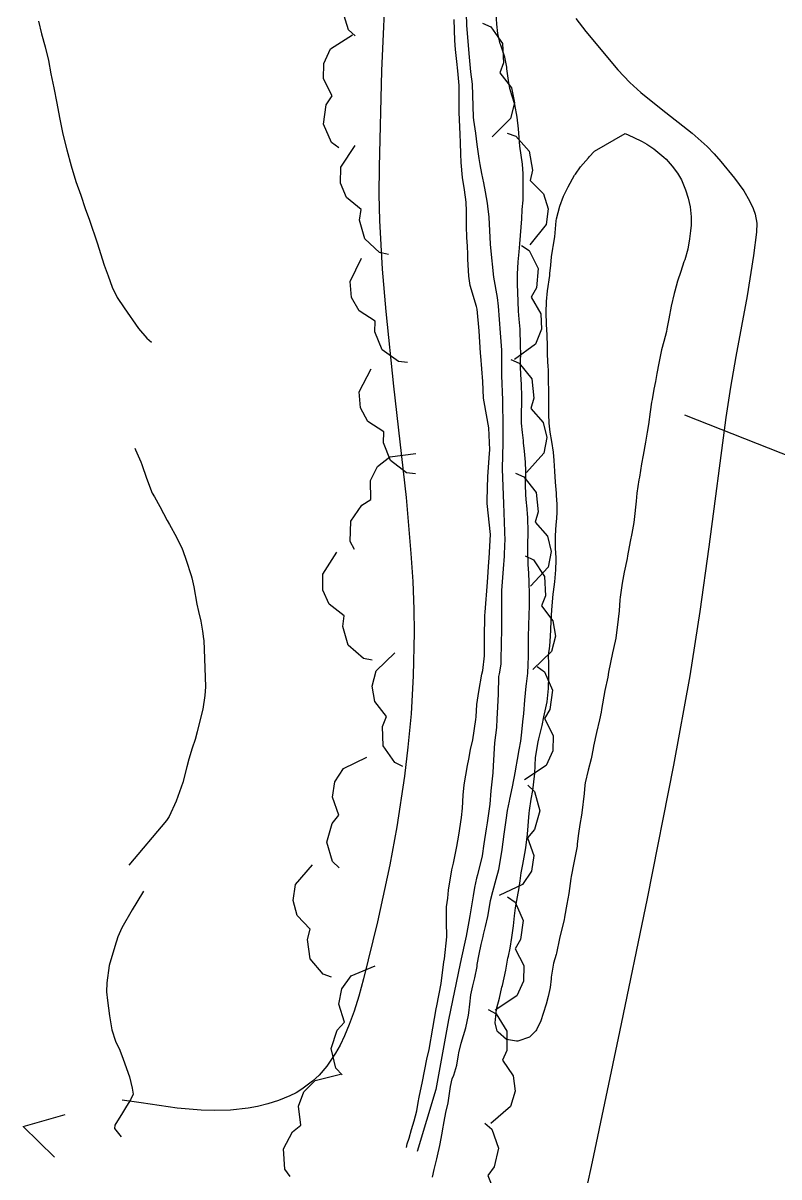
# Model space of a CAD drawing. Extents: x 483350 to 484165, y 4631134 to 4631561.
# Drawn here: x 483797.89 to 483827.61, y 4631445.56 to 4631490.96 of the extents above; entities that cross this region are included whole.
import ezdxf

# ---------------------------------------------------------------- set-up
doc = ezdxf.new("R2010")
doc.units = 0
doc.header["$MEASUREMENT"] = 0
doc.layers.add('1000_corbes', color=35, linetype='Continuous', plot=False)
doc.layers.add('1000_corbes mestres', color=37, linetype='Continuous', plot=False)
doc.layers.add('_POUM POLIGON', color=5, linetype='Continuous', lineweight=30)
doc.layers.add('camins', color=252, linetype='Continuous')
doc.layers.add('hidrografia', color=165, linetype='Continuous')
doc.layers.add('vegetació_ boscos', color=7, linetype='Continuous', true_color=0x8bb078)

msp = doc.modelspace()

# ---------------------------------------------------------------- linework, layer by layer
at = {"layer": '1000_corbes'}
for points in [[(483798.492, 4631491.038), (483798.609, 4631490.543), (483798.752, 4631490.031), (483798.88, 4631489.494), (483798.981, 4631488.973), (483799.093, 4631488.411), (483799.214, 4631487.807), (483799.325, 4631487.244), (483799.456, 4631486.599), (483799.603, 4631485.98), (483799.775, 4631485.344), (483799.963, 4631484.735), (483800.158, 4631484.192), (483800.326, 4631483.665), (483800.5, 4631483.204), (483800.798, 4631482.315), (483801.071, 4631481.442), (483801.235, 4631481.023), (483801.384, 4631480.578), (483801.59, 4631480.169), (483801.863, 4631479.754), (483802.425, 4631478.949), (483802.754, 4631478.569), (483802.941, 4631478.403)], [(483802.625, 4631456.81), (483802.582, 4631456.74), (483802.173, 4631456.076), (483802.173, 4631456.076), (483801.773, 4631455.371), (483801.619, 4631455.007), (483801.491, 4631454.628), (483801.276, 4631453.879), (483801.175, 4631453.201), (483801.17, 4631452.851), (483801.207, 4631452.511), (483801.287, 4631451.897), (483801.373, 4631451.35), (483801.522, 4631450.906), (483801.693, 4631450.554), (483801.822, 4631450.192), (483802.071, 4631449.509), (483802.179, 4631449.055), (483802.212, 4631448.823), (483802.111, 4631448.603), (483801.954, 4631448.347), (483801.796, 4631448.092), (483801.497, 4631447.606), (483801.497, 4631447.606), (483801.485, 4631447.473), (483801.75, 4631447.141)]]:
    msp.add_lwpolyline(points, dxfattribs=at)
at = {"layer": '1000_corbes', "flags": 128}
for points in [[(483815.316, 4631491.347), (483815.328, 4631490.879), (483815.419, 4631489.764), (483815.481, 4631489.049), (483815.545, 4631488.561), (483815.591, 4631487.259), (483815.605, 4631487.14), (483815.677, 4631486.628), (483815.731, 4631486.189), (483815.804, 4631485.63), (483815.853, 4631485.404), (483815.92, 4631485.047), (483815.994, 4631484.684), (483816.064, 4631484.323), (483816.134, 4631483.88), (483816.15, 4631483.761), (483816.208, 4631483.329), (483816.26, 4631482.26), (483816.264, 4631482.127), (483816.39, 4631480.961), (483816.525, 4631480.169), (483816.569, 4631479.82), (483816.645, 4631478.783), (483816.699, 4631478.091), (483816.699, 4631477.591), (483816.696, 4631477.098), (483816.74, 4631476.128), (483816.753, 4631475.058), (483816.751, 4631474.514), (483816.751, 4631474.403), (483816.738, 4631473.971), (483816.725, 4631473.415), (483816.778, 4631472.059), (483816.829, 4631470.587), (483816.823, 4631470.466), (483816.8, 4631469.983), (483816.766, 4631469.494), (483816.703, 4631468.638), (483816.705, 4631468.529), (483816.704, 4631467.545)], [(483815.316, 4631491.347), (483815.328, 4631490.879), (483815.419, 4631489.764), (483815.481, 4631489.049), (483815.545, 4631488.561), (483815.591, 4631487.259), (483815.605, 4631487.14), (483815.677, 4631486.628), (483815.731, 4631486.189), (483815.804, 4631485.63), (483815.853, 4631485.404), (483815.92, 4631485.047), (483815.994, 4631484.684), (483816.064, 4631484.323), (483816.134, 4631483.88), (483816.15, 4631483.761), (483816.208, 4631483.329), (483816.26, 4631482.26), (483816.264, 4631482.127), (483816.39, 4631480.961), (483816.525, 4631480.169), (483816.569, 4631479.82), (483816.645, 4631478.783), (483816.699, 4631478.091), (483816.699, 4631477.591), (483816.696, 4631477.098), (483816.74, 4631476.128), (483816.753, 4631475.058), (483816.751, 4631474.514), (483816.751, 4631474.403), (483816.738, 4631473.971), (483816.725, 4631473.415), (483816.778, 4631472.059), (483816.829, 4631470.587), (483816.823, 4631470.466), (483816.8, 4631469.983), (483816.766, 4631469.494), (483816.703, 4631468.638), (483816.705, 4631468.529), (483816.704, 4631467.545)], [(483817.796, 4631468.493), (483817.788, 4631468.963), (483817.771, 4631469.326), (483817.747, 4631469.659), (483817.743, 4631469.738), (483817.742, 4631470.146), (483817.734, 4631470.505), (483817.743, 4631470.855), (483817.746, 4631470.952), (483817.74, 4631471.504), (483817.691, 4631471.997), (483817.684, 4631472.076), (483817.658, 4631472.396), (483817.649, 4631472.807), (483817.659, 4631473.246), (483817.658, 4631473.332), (483817.641, 4631473.684), (483817.603, 4631474.122), (483817.571, 4631474.455), (483817.565, 4631474.541), (483817.532, 4631474.851), (483817.483, 4631475.218), (483817.482, 4631475.536), (483817.488, 4631475.617), (483817.497, 4631476.028), (483817.499, 4631476.344), (483817.489, 4631476.671), (483817.485, 4631476.75), (483817.46, 4631477.135), (483817.451, 4631477.445), (483817.453, 4631477.772), (483817.454, 4631477.857), (483817.447, 4631478.358), (483817.439, 4631478.842), (483817.435, 4631478.921), (483817.4, 4631479.31), (483817.372, 4631479.632), (483817.357, 4631480.003), (483817.348, 4631480.361), (483817.335, 4631480.693), (483817.333, 4631481.088), (483817.353, 4631481.565), (483817.39, 4631481.965), (483817.42, 4631482.285), (483817.441, 4631482.608), (483817.467, 4631482.932), (483817.501, 4631483.259), (483817.518, 4631483.634), (483817.547, 4631483.993), (483817.553, 4631484.358), (483817.552, 4631484.739), (483817.55, 4631485.039), (483817.53, 4631485.408), (483817.477, 4631485.768), (483817.422, 4631486.116), (483817.395, 4631486.466), (483817.372, 4631486.802), (483817.318, 4631487.262), (483817.229, 4631487.761), (483817.119, 4631488.084), (483817.032, 4631488.394), (483816.969, 4631488.704), (483816.916, 4631489.165), (483816.908, 4631489.234), (483816.834, 4631489.627), (483816.674, 4631490.089), (483816.649, 4631490.154), (483816.556, 4631490.553), (483816.517, 4631490.922), (483816.488, 4631491.335)], [(483817.796, 4631468.493), (483817.788, 4631468.963), (483817.771, 4631469.326), (483817.747, 4631469.659), (483817.743, 4631469.738), (483817.742, 4631470.146), (483817.734, 4631470.505), (483817.743, 4631470.855), (483817.746, 4631470.952), (483817.74, 4631471.504), (483817.691, 4631471.997), (483817.684, 4631472.076), (483817.658, 4631472.396), (483817.649, 4631472.807), (483817.659, 4631473.246), (483817.658, 4631473.332), (483817.641, 4631473.684), (483817.603, 4631474.122), (483817.571, 4631474.455), (483817.565, 4631474.541), (483817.532, 4631474.851), (483817.483, 4631475.218), (483817.482, 4631475.536), (483817.488, 4631475.617), (483817.497, 4631476.028), (483817.499, 4631476.344), (483817.489, 4631476.671), (483817.485, 4631476.75), (483817.46, 4631477.135), (483817.451, 4631477.445), (483817.453, 4631477.772), (483817.454, 4631477.857), (483817.447, 4631478.358), (483817.439, 4631478.842), (483817.435, 4631478.921), (483817.4, 4631479.31), (483817.372, 4631479.632), (483817.357, 4631480.003), (483817.348, 4631480.361), (483817.335, 4631480.693), (483817.333, 4631481.088), (483817.353, 4631481.565), (483817.39, 4631481.965), (483817.42, 4631482.285), (483817.441, 4631482.608), (483817.467, 4631482.932), (483817.501, 4631483.259), (483817.518, 4631483.634), (483817.547, 4631483.993), (483817.553, 4631484.358), (483817.552, 4631484.739), (483817.55, 4631485.039), (483817.53, 4631485.408), (483817.477, 4631485.768), (483817.422, 4631486.116), (483817.395, 4631486.466), (483817.372, 4631486.802), (483817.318, 4631487.262), (483817.229, 4631487.761), (483817.119, 4631488.084), (483817.032, 4631488.394), (483816.969, 4631488.704), (483816.916, 4631489.165), (483816.908, 4631489.234), (483816.834, 4631489.627), (483816.674, 4631490.089), (483816.649, 4631490.154), (483816.556, 4631490.553), (483816.517, 4631490.922), (483816.488, 4631491.335)], [(483821.569, 4631486.625), (483821.874, 4631486.474), (483822.228, 4631486.301), (483822.416, 4631486.194), (483822.689, 4631486.018), (483823.084, 4631485.683), (483823.169, 4631485.604), (483823.417, 4631485.335), (483823.626, 4631485.053), (483823.781, 4631484.798), (483823.939, 4631484.403), (483824.035, 4631484.079), (483824.116, 4631483.729), (483824.159, 4631483.341), (483824.159, 4631483.009), (483824.138, 4631482.792), (483824.099, 4631482.479), (483824.025, 4631482.072), (483823.903, 4631481.652), (483823.875, 4631481.564), (483823.75, 4631481.192), (483823.616, 4631480.804), (483823.51, 4631480.418), (483823.486, 4631480.322), (483823.366, 4631479.824), (483823.279, 4631479.324), (483823.206, 4631478.932), (483823.184, 4631478.833), (483823.079, 4631478.43), (483822.997, 4631478.111), (483822.883, 4631477.587), (483822.804, 4631477.17), (483822.751, 4631476.863), (483822.696, 4631476.56), (483822.619, 4631476.152), (483822.603, 4631476.054), (483822.547, 4631475.666), (483822.48, 4631475.172), (483822.428, 4631474.864), (483822.363, 4631474.475), (483822.268, 4631473.957), (483822.202, 4631473.627), (483822.122, 4631473.099), (483822.105, 4631472.99), (483822.028, 4631472.462), (483821.995, 4631472.153), (483821.92, 4631471.437), (483821.901, 4631471.32), (483821.821, 4631470.884), (483821.764, 4631470.566), (483821.661, 4631470.007), (483821.64, 4631469.897), (483821.53, 4631469.356), (483821.44, 4631468.925), (483821.364, 4631468.38), (483821.355, 4631468.275), (483821.323, 4631467.835), (483821.293, 4631467.512), (483821.19, 4631466.758), (483821.169, 4631466.648), (483821.065, 4631466.189), (483820.914, 4631465.429), (483820.875, 4631465.225), (483820.765, 4631464.71), (483820.635, 4631463.95), (483820.615, 4631463.847), (483820.549, 4631463.551), (483820.438, 4631463.048), (483820.319, 4631462.517), (483820.303, 4631462.425), (483820.222, 4631462.013), (483820.102, 4631461.571), (483819.991, 4631461.066), (483819.978, 4631460.976), (483819.945, 4631460.655), (483819.856, 4631459.885), (483819.841, 4631459.796), (483819.782, 4631459.435), (483819.73, 4631459.081), (483819.681, 4631458.67), (483819.671, 4631458.585), (483819.615, 4631458.256), (483819.54, 4631457.928), (483819.441, 4631457.39), (483819.427, 4631457.303), (483819.342, 4631456.712), (483819.267, 4631456.298), (483819.176, 4631455.782), (483819.159, 4631455.679), (483819.065, 4631455.269), (483818.986, 4631454.949), (483818.866, 4631454.374), (483818.848, 4631454.315), (483818.75, 4631453.981), (483818.655, 4631453.418), (483818.651, 4631453.357), (483818.612, 4631453.012), (483818.535, 4631452.667), (483818.454, 4631452.361), (483818.341, 4631451.999), (483818.241, 4631451.712)], [(483821.569, 4631486.625), (483821.874, 4631486.474), (483822.228, 4631486.301), (483822.416, 4631486.194), (483822.689, 4631486.018), (483823.084, 4631485.683), (483823.169, 4631485.604), (483823.417, 4631485.335), (483823.626, 4631485.053), (483823.781, 4631484.798), (483823.939, 4631484.403), (483824.035, 4631484.079), (483824.116, 4631483.729), (483824.159, 4631483.341), (483824.159, 4631483.009), (483824.138, 4631482.792), (483824.099, 4631482.479), (483824.025, 4631482.072), (483823.903, 4631481.652), (483823.875, 4631481.564), (483823.75, 4631481.192), (483823.616, 4631480.804), (483823.51, 4631480.418), (483823.486, 4631480.322), (483823.366, 4631479.824), (483823.279, 4631479.324), (483823.206, 4631478.932), (483823.184, 4631478.833), (483823.079, 4631478.43), (483822.997, 4631478.111), (483822.883, 4631477.587), (483822.804, 4631477.17), (483822.751, 4631476.863), (483822.696, 4631476.56), (483822.619, 4631476.152), (483822.603, 4631476.054), (483822.547, 4631475.666), (483822.48, 4631475.172), (483822.428, 4631474.864), (483822.363, 4631474.475), (483822.268, 4631473.957), (483822.202, 4631473.627), (483822.122, 4631473.099), (483822.105, 4631472.99), (483822.028, 4631472.462), (483821.995, 4631472.153), (483821.92, 4631471.437), (483821.901, 4631471.32), (483821.821, 4631470.884), (483821.764, 4631470.566), (483821.661, 4631470.007), (483821.64, 4631469.897), (483821.53, 4631469.356), (483821.44, 4631468.925), (483821.364, 4631468.38), (483821.355, 4631468.275), (483821.323, 4631467.835), (483821.293, 4631467.512), (483821.19, 4631466.758), (483821.169, 4631466.648), (483821.065, 4631466.189), (483820.914, 4631465.429), (483820.875, 4631465.225), (483820.765, 4631464.71), (483820.635, 4631463.95), (483820.615, 4631463.847), (483820.549, 4631463.551), (483820.438, 4631463.048), (483820.319, 4631462.517), (483820.303, 4631462.425), (483820.222, 4631462.013), (483820.102, 4631461.571), (483819.991, 4631461.066), (483819.978, 4631460.976), (483819.945, 4631460.655), (483819.856, 4631459.885), (483819.841, 4631459.796), (483819.782, 4631459.435), (483819.73, 4631459.081), (483819.681, 4631458.67), (483819.671, 4631458.585), (483819.615, 4631458.256), (483819.54, 4631457.928), (483819.441, 4631457.39), (483819.427, 4631457.303), (483819.342, 4631456.712), (483819.267, 4631456.298), (483819.176, 4631455.782), (483819.159, 4631455.679), (483819.065, 4631455.269), (483818.986, 4631454.949), (483818.866, 4631454.374), (483818.848, 4631454.315), (483818.75, 4631453.981), (483818.655, 4631453.418), (483818.651, 4631453.357), (483818.612, 4631453.012), (483818.535, 4631452.667), (483818.454, 4631452.361), (483818.341, 4631451.999), (483818.241, 4631451.712)], [(483818.992, 4631483.765), (483819.14, 4631484.154), (483819.168, 4631484.212), (483819.319, 4631484.52), (483819.571, 4631484.974), (483819.604, 4631485.022), (483819.802, 4631485.302), (483820.116, 4631485.66), (483820.151, 4631485.698), (483820.358, 4631485.926), (483821.569, 4631486.625)], [(483818.992, 4631483.765), (483819.14, 4631484.154), (483819.168, 4631484.212), (483819.319, 4631484.52), (483819.571, 4631484.974), (483819.604, 4631485.022), (483819.802, 4631485.302), (483820.116, 4631485.66), (483820.151, 4631485.698), (483820.358, 4631485.926), (483821.569, 4631486.625)], [(483818.241, 4631451.712), (483818.081, 4631451.356), (483818.054, 4631451.31), (483817.797, 4631451.06), (483817.347, 4631450.905), (483817.291, 4631450.902), (483816.902, 4631450.97), (483816.563, 4631451.256), (483816.535, 4631451.306), (483816.448, 4631451.631), (483816.5, 4631452.155), (483816.515, 4631452.217), (483816.624, 4631452.601), (483816.715, 4631453.025), (483816.733, 4631453.098), (483816.803, 4631453.397), (483816.871, 4631453.705), (483816.954, 4631454.166), (483816.97, 4631454.251), (483817.035, 4631454.561), (483817.11, 4631454.981), (483817.161, 4631455.346), (483817.173, 4631455.443), (483817.209, 4631455.839), (483817.251, 4631456.157), (483817.358, 4631456.727), (483817.382, 4631456.859), (483817.436, 4631457.212), (483817.479, 4631457.534), (483817.536, 4631457.851), (483817.619, 4631458.293), (483817.653, 4631458.507), (483817.719, 4631459.048), (483817.791, 4631459.874), (483817.803, 4631459.984), (483817.872, 4631460.425), (483817.933, 4631460.774), (483818.004, 4631461.337), (483818.01, 4631461.442), (483818.021, 4631461.753), (483818.04, 4631462.064), (483818.147, 4631462.688), (483818.172, 4631462.796), (483818.295, 4631463.328), (483818.37, 4631463.662), (483818.468, 4631464.138), (483818.49, 4631464.264), (483818.553, 4631464.786), (483818.564, 4631465.271), (483818.559, 4631465.671), (483818.558, 4631465.753), (483818.545, 4631466.095), (483818.595, 4631466.449), (483818.63, 4631466.835), (483818.638, 4631467.089), (483818.652, 4631467.442), (483818.679, 4631467.875), (483818.734, 4631468.496), (483818.746, 4631468.592), (483818.793, 4631468.98), (483818.839, 4631469.456), (483818.851, 4631469.827), (483818.848, 4631469.919), (483818.827, 4631470.309), (483818.826, 4631470.795), (483818.856, 4631471.241), (483818.863, 4631471.323), (483818.887, 4631471.684), (483818.886, 4631472.033), (483818.866, 4631472.376), (483818.86, 4631472.47), (483818.821, 4631472.906), (483818.797, 4631473.339), (483818.775, 4631473.757), (483818.74, 4631474.083), (483818.673, 4631474.495), (483818.61, 4631474.865), (483818.571, 4631475.217), (483818.557, 4631475.574), (483818.56, 4631476.026), (483818.556, 4631476.461), (483818.551, 4631476.922), (483818.543, 4631477.352), (483818.539, 4631477.431), (483818.513, 4631477.928), (483818.513, 4631478.257), (483818.497, 4631478.691), (483818.463, 4631479.122), (483818.451, 4631479.575), (483818.469, 4631480.011), (483818.515, 4631480.432), (483818.595, 4631481.03), (483818.605, 4631481.112), (483818.635, 4631481.435), (483818.669, 4631481.766), (483818.715, 4631482.093), (483818.727, 4631482.171), (483818.793, 4631482.553), (483818.853, 4631483.185), (483818.862, 4631483.263), (483818.992, 4631483.765)], [(483818.241, 4631451.712), (483818.081, 4631451.356), (483818.054, 4631451.31), (483817.797, 4631451.06), (483817.347, 4631450.905), (483817.291, 4631450.902), (483816.902, 4631450.97), (483816.563, 4631451.256), (483816.535, 4631451.306), (483816.448, 4631451.631), (483816.5, 4631452.155), (483816.515, 4631452.217), (483816.624, 4631452.601), (483816.715, 4631453.025), (483816.733, 4631453.098), (483816.803, 4631453.397), (483816.871, 4631453.705), (483816.954, 4631454.166), (483816.97, 4631454.251), (483817.035, 4631454.561), (483817.11, 4631454.981), (483817.161, 4631455.346), (483817.173, 4631455.443), (483817.209, 4631455.839), (483817.251, 4631456.157), (483817.358, 4631456.727), (483817.382, 4631456.859), (483817.436, 4631457.212), (483817.479, 4631457.534), (483817.536, 4631457.851), (483817.619, 4631458.293), (483817.653, 4631458.507), (483817.719, 4631459.048), (483817.791, 4631459.874), (483817.803, 4631459.984), (483817.872, 4631460.425), (483817.933, 4631460.774), (483818.004, 4631461.337), (483818.01, 4631461.442), (483818.021, 4631461.753), (483818.04, 4631462.064), (483818.147, 4631462.688), (483818.172, 4631462.796), (483818.295, 4631463.328), (483818.37, 4631463.662), (483818.468, 4631464.138), (483818.49, 4631464.264), (483818.553, 4631464.786), (483818.564, 4631465.271), (483818.559, 4631465.671), (483818.558, 4631465.753), (483818.545, 4631466.095), (483818.595, 4631466.449), (483818.63, 4631466.835), (483818.638, 4631467.089), (483818.652, 4631467.442), (483818.679, 4631467.875), (483818.734, 4631468.496), (483818.746, 4631468.592), (483818.793, 4631468.98), (483818.839, 4631469.456), (483818.851, 4631469.827), (483818.848, 4631469.919), (483818.827, 4631470.309), (483818.826, 4631470.795), (483818.856, 4631471.241), (483818.863, 4631471.323), (483818.887, 4631471.684), (483818.886, 4631472.033), (483818.866, 4631472.376), (483818.86, 4631472.47), (483818.821, 4631472.906), (483818.797, 4631473.339), (483818.775, 4631473.757), (483818.74, 4631474.083), (483818.673, 4631474.495), (483818.61, 4631474.865), (483818.571, 4631475.217), (483818.557, 4631475.574), (483818.56, 4631476.026), (483818.556, 4631476.461), (483818.551, 4631476.922), (483818.543, 4631477.352), (483818.539, 4631477.431), (483818.513, 4631477.928), (483818.513, 4631478.257), (483818.497, 4631478.691), (483818.463, 4631479.122), (483818.451, 4631479.575), (483818.469, 4631480.011), (483818.515, 4631480.432), (483818.595, 4631481.03), (483818.605, 4631481.112), (483818.635, 4631481.435), (483818.669, 4631481.766), (483818.715, 4631482.093), (483818.727, 4631482.171), (483818.793, 4631482.553), (483818.853, 4631483.185), (483818.862, 4631483.263), (483818.992, 4631483.765)], [(483802.28, 4631474.244), (483802.306, 4631474.179), (483802.515, 4631473.695), (483802.553, 4631473.599)], [(483802.28, 4631474.244), (483802.306, 4631474.179), (483802.515, 4631473.695), (483802.553, 4631473.599)], [(483802.553, 4631473.599), (483802.742, 4631473.059), (483802.969, 4631472.471), (483803.053, 4631472.319), (483803.267, 4631471.938), (483803.549, 4631471.399), (483803.65, 4631471.23), (483803.924, 4631470.736), (483804.14, 4631470.283), (483804.168, 4631470.207), (483804.298, 4631469.826), (483804.49, 4631469.228), (483804.517, 4631469.142), (483804.604, 4631468.778), (483804.716, 4631468.107), (483804.786, 4631467.815), (483804.873, 4631467.433), (483804.948, 4631467.042), (483804.987, 4631466.732), (483804.989, 4631466.674), (483805.023, 4631465.968), (483805.062, 4631464.845), (483805.039, 4631464.503), (483804.959, 4631463.975), (483804.856, 4631463.567), (483804.73, 4631463.072), (483804.654, 4631462.772), (483804.541, 4631462.44), (483804.411, 4631462.003), (483804.328, 4631461.696), (483804.163, 4631461.082), (483804.104, 4631460.894), (483803.911, 4631460.348), (483803.633, 4631459.746), (483803.529, 4631459.592), (483802.04, 4631457.831)], [(483802.553, 4631473.599), (483802.742, 4631473.059), (483802.969, 4631472.471), (483803.053, 4631472.319), (483803.267, 4631471.938), (483803.549, 4631471.399), (483803.65, 4631471.23), (483803.924, 4631470.736), (483804.14, 4631470.283), (483804.168, 4631470.207), (483804.298, 4631469.826), (483804.49, 4631469.228), (483804.517, 4631469.142), (483804.604, 4631468.778), (483804.716, 4631468.107), (483804.786, 4631467.815), (483804.873, 4631467.433), (483804.948, 4631467.042), (483804.987, 4631466.732), (483804.989, 4631466.674), (483805.023, 4631465.968), (483805.062, 4631464.845), (483805.039, 4631464.503), (483804.959, 4631463.975), (483804.856, 4631463.567), (483804.73, 4631463.072), (483804.654, 4631462.772), (483804.541, 4631462.44), (483804.411, 4631462.003), (483804.328, 4631461.696), (483804.163, 4631461.082), (483804.104, 4631460.894), (483803.911, 4631460.348), (483803.633, 4631459.746), (483803.529, 4631459.592), (483802.04, 4631457.831)], [(483814.156, 4631446.276), (483814.183, 4631446.389), (483814.272, 4631446.807), (483814.364, 4631447.283), (483814.382, 4631447.383), (483814.439, 4631447.746), (483814.517, 4631448.101), (483814.598, 4631448.478), (483814.617, 4631448.577), (483814.695, 4631449.128), (483814.763, 4631449.424), (483814.827, 4631449.569), (483814.939, 4631449.957), (483815.009, 4631450.363), (483815.025, 4631450.453), (483815.119, 4631450.832), (483815.207, 4631451.127), (483815.291, 4631451.43), (483815.398, 4631451.934), (483815.41, 4631452.026), (483815.449, 4631452.365), (483815.496, 4631452.731), (483815.576, 4631453.085), (483815.65, 4631453.392), (483815.737, 4631453.85), (483815.748, 4631453.92), (483815.816, 4631454.333), (483815.901, 4631454.708), (483815.975, 4631455.023), (483815.995, 4631455.102), (483816.075, 4631455.421), (483816.165, 4631455.805), (483816.251, 4631456.355), (483816.268, 4631456.439), (483816.354, 4631456.801), (483816.494, 4631457.28), (483816.589, 4631457.663), (483816.646, 4631457.959), (483816.722, 4631458.447), (483816.805, 4631459.048), (483816.82, 4631459.145), (483816.889, 4631459.607), (483816.942, 4631459.977), (483817.008, 4631460.343), (483817.024, 4631460.433), (483817.127, 4631460.908), (483817.246, 4631461.536), (483817.261, 4631461.625), (483817.329, 4631461.994), (483817.39, 4631462.364), (483817.454, 4631462.716), (483817.504, 4631463.061), (483817.545, 4631463.468), (483817.577, 4631463.8), (483817.623, 4631464.323), (483817.668, 4631464.872), (483817.679, 4631464.962), (483817.731, 4631465.384), (483817.743, 4631465.717), (483817.756, 4631466.055), (483817.764, 4631466.404), (483817.761, 4631466.853), (483817.772, 4631467.217), (483817.776, 4631467.305), (483817.79, 4631467.637), (483817.796, 4631468.057), (483817.797, 4631468.411), (483817.796, 4631468.493)], [(483814.156, 4631446.276), (483814.183, 4631446.389), (483814.272, 4631446.807), (483814.364, 4631447.283), (483814.382, 4631447.383), (483814.439, 4631447.746), (483814.517, 4631448.101), (483814.598, 4631448.478), (483814.617, 4631448.577), (483814.695, 4631449.128), (483814.763, 4631449.424), (483814.827, 4631449.569), (483814.939, 4631449.957), (483815.009, 4631450.363), (483815.025, 4631450.453), (483815.119, 4631450.832), (483815.207, 4631451.127), (483815.291, 4631451.43), (483815.398, 4631451.934), (483815.41, 4631452.026), (483815.449, 4631452.365), (483815.496, 4631452.731), (483815.576, 4631453.085), (483815.65, 4631453.392), (483815.737, 4631453.85), (483815.748, 4631453.92), (483815.816, 4631454.333), (483815.901, 4631454.708), (483815.975, 4631455.023), (483815.995, 4631455.102), (483816.075, 4631455.421), (483816.165, 4631455.805), (483816.251, 4631456.355), (483816.268, 4631456.439), (483816.354, 4631456.801), (483816.494, 4631457.28), (483816.589, 4631457.663), (483816.646, 4631457.959), (483816.722, 4631458.447), (483816.805, 4631459.048), (483816.82, 4631459.145), (483816.889, 4631459.607), (483816.942, 4631459.977), (483817.008, 4631460.343), (483817.024, 4631460.433), (483817.127, 4631460.908), (483817.246, 4631461.536), (483817.261, 4631461.625), (483817.329, 4631461.994), (483817.39, 4631462.364), (483817.454, 4631462.716), (483817.504, 4631463.061), (483817.545, 4631463.468), (483817.577, 4631463.8), (483817.623, 4631464.323), (483817.668, 4631464.872), (483817.679, 4631464.962), (483817.731, 4631465.384), (483817.743, 4631465.717), (483817.756, 4631466.055), (483817.764, 4631466.404), (483817.761, 4631466.853), (483817.772, 4631467.217), (483817.776, 4631467.305), (483817.79, 4631467.637), (483817.796, 4631468.057), (483817.797, 4631468.411), (483817.796, 4631468.493)], [(483816.704, 4631467.545), (483816.696, 4631466.947), (483816.692, 4631466.71), (483816.673, 4631465.735), (483816.61, 4631465.364), (483816.576, 4631465.249), (483816.567, 4631464.557), (483816.536, 4631463.808), (483816.522, 4631463.583), (483816.497, 4631463.245), (483816.43, 4631462.641), (483816.37, 4631461.737), (483816.355, 4631461.47), (483816.282, 4631460.758), (483816.242, 4631460.232), (483816.132, 4631459.494), (483816.095, 4631459.256), (483816.01, 4631458.665), (483815.935, 4631458.194), (483815.756, 4631457.454), (483815.72, 4631457.324), (483815.643, 4631456.958), (483815.591, 4631456.619), (483815.45, 4631455.837), (483815.409, 4631455.61), (483815.309, 4631455.044), (483815.234, 4631454.683), (483815.077, 4631453.968)], [(483816.704, 4631467.545), (483816.696, 4631466.947), (483816.692, 4631466.71), (483816.673, 4631465.735), (483816.61, 4631465.364), (483816.576, 4631465.249), (483816.567, 4631464.557), (483816.536, 4631463.808), (483816.522, 4631463.583), (483816.497, 4631463.245), (483816.43, 4631462.641), (483816.37, 4631461.737), (483816.355, 4631461.47), (483816.282, 4631460.758), (483816.242, 4631460.232), (483816.132, 4631459.494), (483816.095, 4631459.256), (483816.01, 4631458.665), (483815.935, 4631458.194), (483815.756, 4631457.454), (483815.72, 4631457.324), (483815.643, 4631456.958), (483815.591, 4631456.619), (483815.45, 4631455.837), (483815.409, 4631455.61), (483815.309, 4631455.044), (483815.234, 4631454.683), (483815.077, 4631453.968)], [(483815.077, 4631453.968), (483814.611, 4631451.741), (483814.122, 4631449.004), (483813.383, 4631446.563)], [(483815.077, 4631453.968), (483814.611, 4631451.741), (483814.122, 4631449.004), (483813.383, 4631446.563)], [(483813.982, 4631445.553), (483814.053, 4631445.852), (483814.156, 4631446.276)], [(483813.982, 4631445.553), (483814.053, 4631445.852), (483814.156, 4631446.276)]]:
    msp.add_lwpolyline(points, dxfattribs=at)
at = {"layer": '1000_corbes mestres', "flags": 128}
for points in [[(483814.436, 4631454.024), (483814.458, 4631454.15), (483814.556, 4631455.014), (483814.543, 4631455.604), (483814.532, 4631455.854), (483814.54, 4631456.186), (483814.585, 4631456.535), (483814.62, 4631456.849), (483814.753, 4631457.649), (483814.808, 4631457.904), (483814.949, 4631458.56), (483815.024, 4631459.014), (483815.129, 4631459.704), (483815.163, 4631460.071), (483815.198, 4631460.588), (483815.238, 4631460.991), (483815.358, 4631461.758), (483815.409, 4631462.005), (483815.481, 4631462.379), (483815.57, 4631462.759), (483815.692, 4631463.569), (483815.702, 4631463.668), (483815.73, 4631464.149), (483815.807, 4631464.666), (483815.933, 4631465.341), (483815.962, 4631465.495), (483816.031, 4631466.074), (483816.03, 4631466.772), (483816.043, 4631467.656), (483816.054, 4631467.792), (483816.15, 4631468.962), (483816.202, 4631469.763), (483816.211, 4631469.908), (483816.263, 4631470.842), (483816.141, 4631472.06), (483816.139, 4631472.193), (483816.164, 4631473.123), (483816.234, 4631474.029), (483816.24, 4631474.167), (483816.204, 4631475.036), (483816.016, 4631476.067), (483815.994, 4631476.207), (483815.966, 4631476.857), (483815.891, 4631477.859), (483815.879, 4631477.98), (483815.82, 4631478.851), (483815.74, 4631479.703), (483815.713, 4631479.817), (483815.473, 4631480.638), (483815.414, 4631481), (483815.379, 4631481.67), (483815.377, 4631481.874), (483815.365, 4631482.186), (483815.34, 4631482.523), (483815.321, 4631482.977), (483815.321, 4631483.56), (483815.312, 4631483.921), (483815.245, 4631484.402), (483815.16, 4631484.887), (483815.119, 4631485.481), (483815.102, 4631485.819), (483815.089, 4631486.256), (483815.076, 4631486.591), (483815.037, 4631487.452), (483815.035, 4631487.561), (483815.038, 4631488.04), (483815.036, 4631488.51), (483814.989, 4631489.091), (483814.943, 4631489.459), (483814.893, 4631489.929), (483814.867, 4631490.277), (483814.835, 4631491.103)], [(483814.436, 4631454.024), (483814.458, 4631454.15), (483814.556, 4631455.014), (483814.543, 4631455.604), (483814.532, 4631455.854), (483814.54, 4631456.186), (483814.585, 4631456.535), (483814.62, 4631456.849), (483814.753, 4631457.649), (483814.808, 4631457.904), (483814.949, 4631458.56), (483815.024, 4631459.014), (483815.129, 4631459.704), (483815.163, 4631460.071), (483815.198, 4631460.588), (483815.238, 4631460.991), (483815.358, 4631461.758), (483815.409, 4631462.005), (483815.481, 4631462.379), (483815.57, 4631462.759), (483815.692, 4631463.569), (483815.702, 4631463.668), (483815.73, 4631464.149), (483815.807, 4631464.666), (483815.933, 4631465.341), (483815.962, 4631465.495), (483816.031, 4631466.074), (483816.03, 4631466.772), (483816.043, 4631467.656), (483816.054, 4631467.792), (483816.15, 4631468.962), (483816.202, 4631469.763), (483816.211, 4631469.908), (483816.263, 4631470.842), (483816.141, 4631472.06), (483816.139, 4631472.193), (483816.164, 4631473.123), (483816.234, 4631474.029), (483816.24, 4631474.167), (483816.204, 4631475.036), (483816.016, 4631476.067), (483815.994, 4631476.207), (483815.966, 4631476.857), (483815.891, 4631477.859), (483815.879, 4631477.98), (483815.82, 4631478.851), (483815.74, 4631479.703), (483815.713, 4631479.817), (483815.473, 4631480.638), (483815.414, 4631481), (483815.379, 4631481.67), (483815.377, 4631481.874), (483815.365, 4631482.186), (483815.34, 4631482.523), (483815.321, 4631482.977), (483815.321, 4631483.56), (483815.312, 4631483.921), (483815.245, 4631484.402), (483815.16, 4631484.887), (483815.119, 4631485.481), (483815.102, 4631485.819), (483815.089, 4631486.256), (483815.076, 4631486.591), (483815.037, 4631487.452), (483815.035, 4631487.561), (483815.038, 4631488.04), (483815.036, 4631488.51), (483814.989, 4631489.091), (483814.943, 4631489.459), (483814.893, 4631489.929), (483814.867, 4631490.277), (483814.835, 4631491.103)], [(483812.958, 4631446.721), (483812.996, 4631446.862), (483813.063, 4631447.095), (483813.164, 4631447.434), (483813.266, 4631447.765), (483813.365, 4631448.171), (483813.429, 4631448.488), (483813.466, 4631448.702), (483813.59, 4631449.315), (483813.763, 4631450.198), (483813.849, 4631450.577), (483814.004, 4631451.418), (483814.135, 4631452.174), (483814.16, 4631452.297), (483814.321, 4631453.17), (483814.436, 4631454.024)], [(483812.958, 4631446.721), (483812.996, 4631446.862), (483813.063, 4631447.095), (483813.164, 4631447.434), (483813.266, 4631447.765), (483813.365, 4631448.171), (483813.429, 4631448.488), (483813.466, 4631448.702), (483813.59, 4631449.315), (483813.763, 4631450.198), (483813.849, 4631450.577), (483814.004, 4631451.418), (483814.135, 4631452.174), (483814.16, 4631452.297), (483814.321, 4631453.17), (483814.436, 4631454.024)]]:
    msp.add_lwpolyline(points, dxfattribs=at)
at = {"layer": '_POUM POLIGON'}
msp.add_line((483882.808, 4631452.279), (483823.914, 4631475.532), dxfattribs=at)
at = {"layer": 'camins', "flags": 128}
for points in [[(483812.149, 4631492.877), (483811.986, 4631489.092), (483811.884, 4631485.309), (483811.88, 4631484.22), (483811.903, 4631483.199), (483812.006, 4631481.285), (483812.145, 4631479.611), (483812.458, 4631476.683), (483812.95, 4631472.291), (483813.14, 4631470.094), (483813.207, 4631468.996), (483813.25, 4631467.898), (483813.264, 4631466.984), (483813.231, 4631465.275), (483813.142, 4631463.781), (483813.022, 4631462.476), (483812.887, 4631461.335), (483812.585, 4631459.341), (483812.31, 4631457.845), (483811.828, 4631455.603), (483811.272, 4631453.359), (483811.086, 4631452.679), (483810.901, 4631452.08), (483810.715, 4631451.563), (483810.531, 4631451.122), (483810.35, 4631450.749)], [(483812.149, 4631492.877), (483811.986, 4631489.092), (483811.884, 4631485.309), (483811.88, 4631484.22), (483811.903, 4631483.199), (483812.006, 4631481.285), (483812.145, 4631479.611), (483812.458, 4631476.683), (483812.95, 4631472.291), (483813.14, 4631470.094), (483813.207, 4631468.996), (483813.25, 4631467.898), (483813.264, 4631466.984), (483813.231, 4631465.275), (483813.142, 4631463.781), (483813.022, 4631462.476), (483812.887, 4631461.335), (483812.585, 4631459.341), (483812.31, 4631457.845), (483811.828, 4631455.603), (483811.272, 4631453.359), (483811.086, 4631452.679), (483810.901, 4631452.08), (483810.715, 4631451.563), (483810.531, 4631451.122), (483810.35, 4631450.749)], [(483819.626, 4631491.143), (483820.021, 4631490.627), (483821.279, 4631489.126), (483821.746, 4631488.625), (483822.181, 4631488.227), (483822.982, 4631487.585), (483824.201, 4631486.633), (483824.785, 4631486.107), (483825.063, 4631485.819), (483825.329, 4631485.512), (483825.856, 4631484.863), (483826.225, 4631484.359), (483826.457, 4631483.969), (483826.593, 4631483.67), (483826.67, 4631483.441), (483826.735, 4631483.091), (483826.731, 4631482.732), (483826.612, 4631481.823), (483826.355, 4631480.231), (483825.916, 4631477.842), (483825.705, 4631476.645), (483825.518, 4631475.446), (483824.85, 4631470.355), (483824.503, 4631467.811), (483824.101, 4631465.276), (483823.462, 4631461.767), (483822.427, 4631456.518), (483821.346, 4631451.277), (483820.259, 4631446.159), (483819.148, 4631441.046)], [(483819.626, 4631491.143), (483820.021, 4631490.627), (483821.279, 4631489.126), (483821.746, 4631488.625), (483822.181, 4631488.227), (483822.982, 4631487.585), (483824.201, 4631486.633), (483824.785, 4631486.107), (483825.063, 4631485.819), (483825.329, 4631485.512), (483825.856, 4631484.863), (483826.225, 4631484.359), (483826.457, 4631483.969), (483826.593, 4631483.67), (483826.67, 4631483.441), (483826.735, 4631483.091), (483826.731, 4631482.732), (483826.612, 4631481.823), (483826.355, 4631480.231), (483825.916, 4631477.842), (483825.705, 4631476.645), (483825.518, 4631475.446), (483824.85, 4631470.355), (483824.503, 4631467.811), (483824.101, 4631465.276), (483823.462, 4631461.767), (483822.427, 4631456.518), (483821.346, 4631451.277), (483820.259, 4631446.159), (483819.148, 4631441.046)], [(483810.35, 4631450.749), (483810.175, 4631450.435), (483809.826, 4631449.921), (483809.524, 4631449.57), (483809.272, 4631449.33), (483808.851, 4631449.014), (483808.62, 4631448.876), (483808.374, 4631448.754), (483807.927, 4631448.573), (483807.506, 4631448.438), (483807.11, 4631448.34), (483806.738, 4631448.271), (483806.037, 4631448.193), (483805.422, 4631448.175), (483804.884, 4631448.191), (483803.941, 4631448.273), (483802.531, 4631448.475), (483801.778, 4631448.59)], [(483810.35, 4631450.749), (483810.175, 4631450.435), (483809.826, 4631449.921), (483809.524, 4631449.57), (483809.272, 4631449.33), (483808.851, 4631449.014), (483808.62, 4631448.876), (483808.374, 4631448.754), (483807.927, 4631448.573), (483807.506, 4631448.438), (483807.11, 4631448.34), (483806.738, 4631448.271), (483806.037, 4631448.193), (483805.422, 4631448.175), (483804.884, 4631448.191), (483803.941, 4631448.273), (483802.531, 4631448.475), (483801.778, 4631448.59)]]:
    msp.add_lwpolyline(points, dxfattribs=at)
at = {"layer": 'hidrografia'}
for q in [(483799.543, 4631448.016), (483799.12, 4631446.348)]:
    msp.add_line((483797.887, 4631447.548), q, dxfattribs=at)
at = {"layer": 'vegetació_ boscos', "flags": 128}
for points in [[(483810.951, 4631490.462), (483810.687, 4631490.704), (483810.45, 4631491.46), (483810.64, 4631492.196), (483810.902, 4631492.53), (483810.64, 4631493.227), (483810.714, 4631493.834), (483811.044, 4631494.369), (483811.957, 4631494.83)], [(483810.951, 4631490.462), (483810.687, 4631490.704), (483810.45, 4631491.46), (483810.64, 4631492.196), (483810.902, 4631492.53), (483810.64, 4631493.227), (483810.714, 4631493.834), (483811.044, 4631494.369), (483811.957, 4631494.83)], [(483815.956, 4631490.96), (483816.282, 4631490.811), (483816.738, 4631490.163), (483816.782, 4631489.404), (483816.634, 4631489.006), (483817.097, 4631488.423), (483817.211, 4631487.822), (483817.06, 4631487.212), (483816.332, 4631486.494)], [(483815.956, 4631490.96), (483816.282, 4631490.811), (483816.738, 4631490.163), (483816.782, 4631489.404), (483816.634, 4631489.006), (483817.097, 4631488.423), (483817.211, 4631487.822), (483817.06, 4631487.212), (483816.332, 4631486.494)], [(483810.305, 4631486.054), (483810.017, 4631486.265), (483809.701, 4631486.992), (483809.811, 4631487.744), (483810.035, 4631488.104), (483809.7, 4631488.769), (483809.709, 4631489.38), (483809.98, 4631489.948), (483810.838, 4631490.504)], [(483810.305, 4631486.054), (483810.017, 4631486.265), (483809.701, 4631486.992), (483809.811, 4631487.744), (483810.035, 4631488.104), (483809.7, 4631488.769), (483809.709, 4631489.38), (483809.98, 4631489.948), (483810.838, 4631490.504)], [(483816.919, 4631486.631), (483817.26, 4631486.521), (483817.789, 4631485.931), (483817.921, 4631485.182), (483817.822, 4631484.77), (483818.35, 4631484.245), (483818.534, 4631483.662), (483818.455, 4631483.038), (483817.816, 4631482.24)], [(483816.919, 4631486.631), (483817.26, 4631486.521), (483817.789, 4631485.931), (483817.921, 4631485.182), (483817.822, 4631484.77), (483818.35, 4631484.245), (483818.534, 4631483.662), (483818.455, 4631483.038), (483817.816, 4631482.24)], [(483812.255, 4631481.861), (483811.905, 4631481.938), (483811.322, 4631482.474), (483811.118, 4631483.207), (483811.178, 4631483.627), (483810.602, 4631484.099), (483810.363, 4631484.661), (483810.382, 4631485.29), (483810.941, 4631486.146)], [(483812.255, 4631481.861), (483811.905, 4631481.938), (483811.322, 4631482.474), (483811.118, 4631483.207), (483811.178, 4631483.627), (483810.602, 4631484.099), (483810.363, 4631484.661), (483810.382, 4631485.29), (483810.941, 4631486.146)], [(483817.487, 4631482.207), (483817.787, 4631482.011), (483818.143, 4631481.304), (483818.076, 4631480.547), (483817.872, 4631480.175), (483818.245, 4631479.53), (483818.271, 4631478.919), (483818.032, 4631478.337), (483817.206, 4631477.733)], [(483817.487, 4631482.207), (483817.787, 4631482.011), (483818.143, 4631481.304), (483818.076, 4631480.547), (483817.872, 4631480.175), (483818.245, 4631479.53), (483818.271, 4631478.919), (483818.032, 4631478.337), (483817.206, 4631477.733)], [(483813.001, 4631477.608), (483812.645, 4631477.644), (483812.004, 4631478.11), (483811.717, 4631478.814), (483811.727, 4631479.238), (483811.101, 4631479.64), (483810.798, 4631480.171), (483810.744, 4631480.798), (483811.201, 4631481.713)], [(483813.001, 4631477.608), (483812.645, 4631477.644), (483812.004, 4631478.11), (483811.717, 4631478.814), (483811.727, 4631479.238), (483811.101, 4631479.64), (483810.798, 4631480.171), (483810.744, 4631480.798), (483811.201, 4631481.713)], [(483817.066, 4631477.721), (483817.399, 4631477.589), (483817.889, 4631476.966), (483817.973, 4631476.21), (483817.847, 4631475.805), (483818.34, 4631475.247), (483818.487, 4631474.654), (483818.368, 4631474.036), (483817.679, 4631473.281)], [(483817.066, 4631477.721), (483817.399, 4631477.589), (483817.889, 4631476.966), (483817.973, 4631476.21), (483817.847, 4631475.805), (483818.34, 4631475.247), (483818.487, 4631474.654), (483818.368, 4631474.036), (483817.679, 4631473.281)], [(483813.322, 4631473.233), (483812.966, 4631473.274), (483812.331, 4631473.748), (483812.054, 4631474.455), (483812.07, 4631474.879), (483811.449, 4631475.289), (483811.153, 4631475.824), (483811.106, 4631476.452), (483811.575, 4631477.361)], [(483813.322, 4631473.233), (483812.966, 4631473.274), (483812.331, 4631473.748), (483812.054, 4631474.455), (483812.07, 4631474.879), (483811.449, 4631475.289), (483811.153, 4631475.824), (483811.106, 4631476.452), (483811.575, 4631477.361)], [(483810.913, 4631470.255), (483810.745, 4631470.572), (483810.776, 4631471.363), (483811.202, 4631471.993), (483811.561, 4631472.22), (483811.548, 4631472.964), (483811.821, 4631473.511), (483812.313, 4631473.904), (483813.327, 4631474.032)], [(483810.913, 4631470.255), (483810.745, 4631470.572), (483810.776, 4631471.363), (483811.202, 4631471.993), (483811.561, 4631472.22), (483811.548, 4631472.964), (483811.821, 4631473.511), (483812.313, 4631473.904), (483813.327, 4631474.032)], [(483817.245, 4631473.25), (483817.578, 4631473.117), (483818.066, 4631472.493), (483818.148, 4631471.737), (483818.021, 4631471.332), (483818.512, 4631470.773), (483818.657, 4631470.179), (483818.536, 4631469.561), (483817.845, 4631468.808)], [(483817.245, 4631473.25), (483817.578, 4631473.117), (483818.066, 4631472.493), (483818.148, 4631471.737), (483818.021, 4631471.332), (483818.512, 4631470.773), (483818.657, 4631470.179), (483818.536, 4631469.561), (483817.845, 4631468.808)], [(483811.619, 4631465.893), (483811.267, 4631465.964), (483810.674, 4631466.489), (483810.457, 4631467.218), (483810.508, 4631467.638), (483809.924, 4631468.099), (483809.674, 4631468.657), (483809.68, 4631469.287), (483810.223, 4631470.153)], [(483811.619, 4631465.893), (483811.267, 4631465.964), (483810.674, 4631466.489), (483810.457, 4631467.218), (483810.508, 4631467.638), (483809.924, 4631468.099), (483809.674, 4631468.657), (483809.68, 4631469.287), (483810.223, 4631470.153)], [(483817.629, 4631469.999), (483817.952, 4631469.845), (483818.396, 4631469.189), (483818.427, 4631468.429), (483818.273, 4631468.034), (483818.725, 4631467.443), (483818.829, 4631466.84), (483818.668, 4631466.232), (483817.927, 4631465.527)], [(483817.629, 4631469.999), (483817.952, 4631469.845), (483818.396, 4631469.189), (483818.427, 4631468.429), (483818.273, 4631468.034), (483818.725, 4631467.443), (483818.829, 4631466.84), (483818.668, 4631466.232), (483817.927, 4631465.527)], [(483812.824, 4631461.715), (483812.501, 4631461.869), (483812.053, 4631462.523), (483812.019, 4631463.282), (483812.172, 4631463.678), (483811.717, 4631464.267), (483811.61, 4631464.869), (483811.769, 4631465.478), (483812.507, 4631466.186)], [(483812.824, 4631461.715), (483812.501, 4631461.869), (483812.053, 4631462.523), (483812.019, 4631463.282), (483812.172, 4631463.678), (483811.717, 4631464.267), (483811.61, 4631464.869), (483811.769, 4631465.478), (483812.507, 4631466.186)], [(483818.099, 4631465.646), (483818.39, 4631465.437), (483818.711, 4631464.713), (483818.607, 4631463.959), (483818.386, 4631463.598), (483818.726, 4631462.936), (483818.723, 4631462.325), (483818.456, 4631461.755), (483817.602, 4631461.192)], [(483818.099, 4631465.646), (483818.39, 4631465.437), (483818.711, 4631464.713), (483818.607, 4631463.959), (483818.386, 4631463.598), (483818.726, 4631462.936), (483818.723, 4631462.325), (483818.456, 4631461.755), (483817.602, 4631461.192)], [(483810.31, 4631457.732), (483810.051, 4631457.979), (483809.83, 4631458.74), (483810.035, 4631459.472), (483810.304, 4631459.801), (483810.056, 4631460.503), (483810.143, 4631461.108), (483810.484, 4631461.636), (483811.406, 4631462.078)], [(483810.31, 4631457.732), (483810.051, 4631457.979), (483809.83, 4631458.74), (483810.035, 4631459.472), (483810.304, 4631459.801), (483810.056, 4631460.503), (483810.143, 4631461.108), (483810.484, 4631461.636), (483811.406, 4631462.078)], [(483817.74, 4631460.978), (483817.997, 4631460.729), (483818.211, 4631459.966), (483817.998, 4631459.236), (483817.727, 4631458.91), (483817.968, 4631458.206), (483817.875, 4631457.601), (483817.529, 4631457.076), (483816.603, 4631456.643)], [(483817.74, 4631460.978), (483817.997, 4631460.729), (483818.211, 4631459.966), (483817.998, 4631459.236), (483817.727, 4631458.91), (483817.968, 4631458.206), (483817.875, 4631457.601), (483817.529, 4631457.076), (483816.603, 4631456.643)], [(483810.018, 4631453.421), (483809.681, 4631453.543), (483809.173, 4631454.151), (483809.066, 4631454.903), (483809.179, 4631455.312), (483808.67, 4631455.855), (483808.505, 4631456.444), (483808.605, 4631457.065), (483809.271, 4631457.841)], [(483810.018, 4631453.421), (483809.681, 4631453.543), (483809.173, 4631454.151), (483809.066, 4631454.903), (483809.179, 4631455.312), (483808.67, 4631455.855), (483808.505, 4631456.444), (483808.605, 4631457.065), (483809.271, 4631457.841)], [(483816.942, 4631456.587), (483817.233, 4631456.378), (483817.555, 4631455.654), (483817.453, 4631454.901), (483817.232, 4631454.539), (483817.573, 4631453.877), (483817.571, 4631453.266), (483817.305, 4631452.696), (483816.452, 4631452.132)], [(483816.942, 4631456.587), (483817.233, 4631456.378), (483817.555, 4631455.654), (483817.453, 4631454.901), (483817.232, 4631454.539), (483817.573, 4631453.877), (483817.571, 4631453.266), (483817.305, 4631452.696), (483816.452, 4631452.132)], [(483810.428, 4631449.583), (483810.181, 4631449.842), (483809.997, 4631450.613), (483810.238, 4631451.334), (483810.522, 4631451.649), (483810.308, 4631452.363), (483810.424, 4631452.963), (483810.79, 4631453.474), (483811.733, 4631453.871)], [(483810.428, 4631449.583), (483810.181, 4631449.842), (483809.997, 4631450.613), (483810.238, 4631451.334), (483810.522, 4631451.649), (483810.308, 4631452.363), (483810.424, 4631452.963), (483810.79, 4631453.474), (483811.733, 4631453.871)], [(483816.181, 4631452.147), (483816.496, 4631451.978), (483816.912, 4631451.303), (483816.908, 4631450.543), (483816.737, 4631450.155), (483817.163, 4631449.544), (483817.24, 4631448.938), (483817.051, 4631448.338), (483816.28, 4631447.666)], [(483816.181, 4631452.147), (483816.496, 4631451.978), (483816.912, 4631451.303), (483816.908, 4631450.543), (483816.737, 4631450.155), (483817.163, 4631449.544), (483817.24, 4631448.938), (483817.051, 4631448.338), (483816.28, 4631447.666)], [(483808.387, 4631445.579), (483808.184, 4631445.875), (483808.127, 4631446.665), (483808.48, 4631447.338), (483808.811, 4631447.604), (483808.715, 4631448.342), (483808.926, 4631448.916), (483809.37, 4631449.361), (483810.364, 4631449.602)], [(483808.387, 4631445.579), (483808.184, 4631445.875), (483808.127, 4631446.665), (483808.48, 4631447.338), (483808.811, 4631447.604), (483808.715, 4631448.342), (483808.926, 4631448.916), (483809.37, 4631449.361), (483810.364, 4631449.602)], [(483816.049, 4631447.683), (483816.32, 4631447.449), (483816.579, 4631446.7), (483816.41, 4631445.958), (483816.158, 4631445.617), (483816.441, 4631444.928), (483816.385, 4631444.32), (483816.07, 4631443.775), (483815.171, 4631443.287)], [(483816.049, 4631447.683), (483816.32, 4631447.449), (483816.579, 4631446.7), (483816.41, 4631445.958), (483816.158, 4631445.617), (483816.441, 4631444.928), (483816.385, 4631444.32), (483816.07, 4631443.775), (483815.171, 4631443.287)]]:
    msp.add_lwpolyline(points, dxfattribs=at)

doc.saveas('drawing.dxf')
